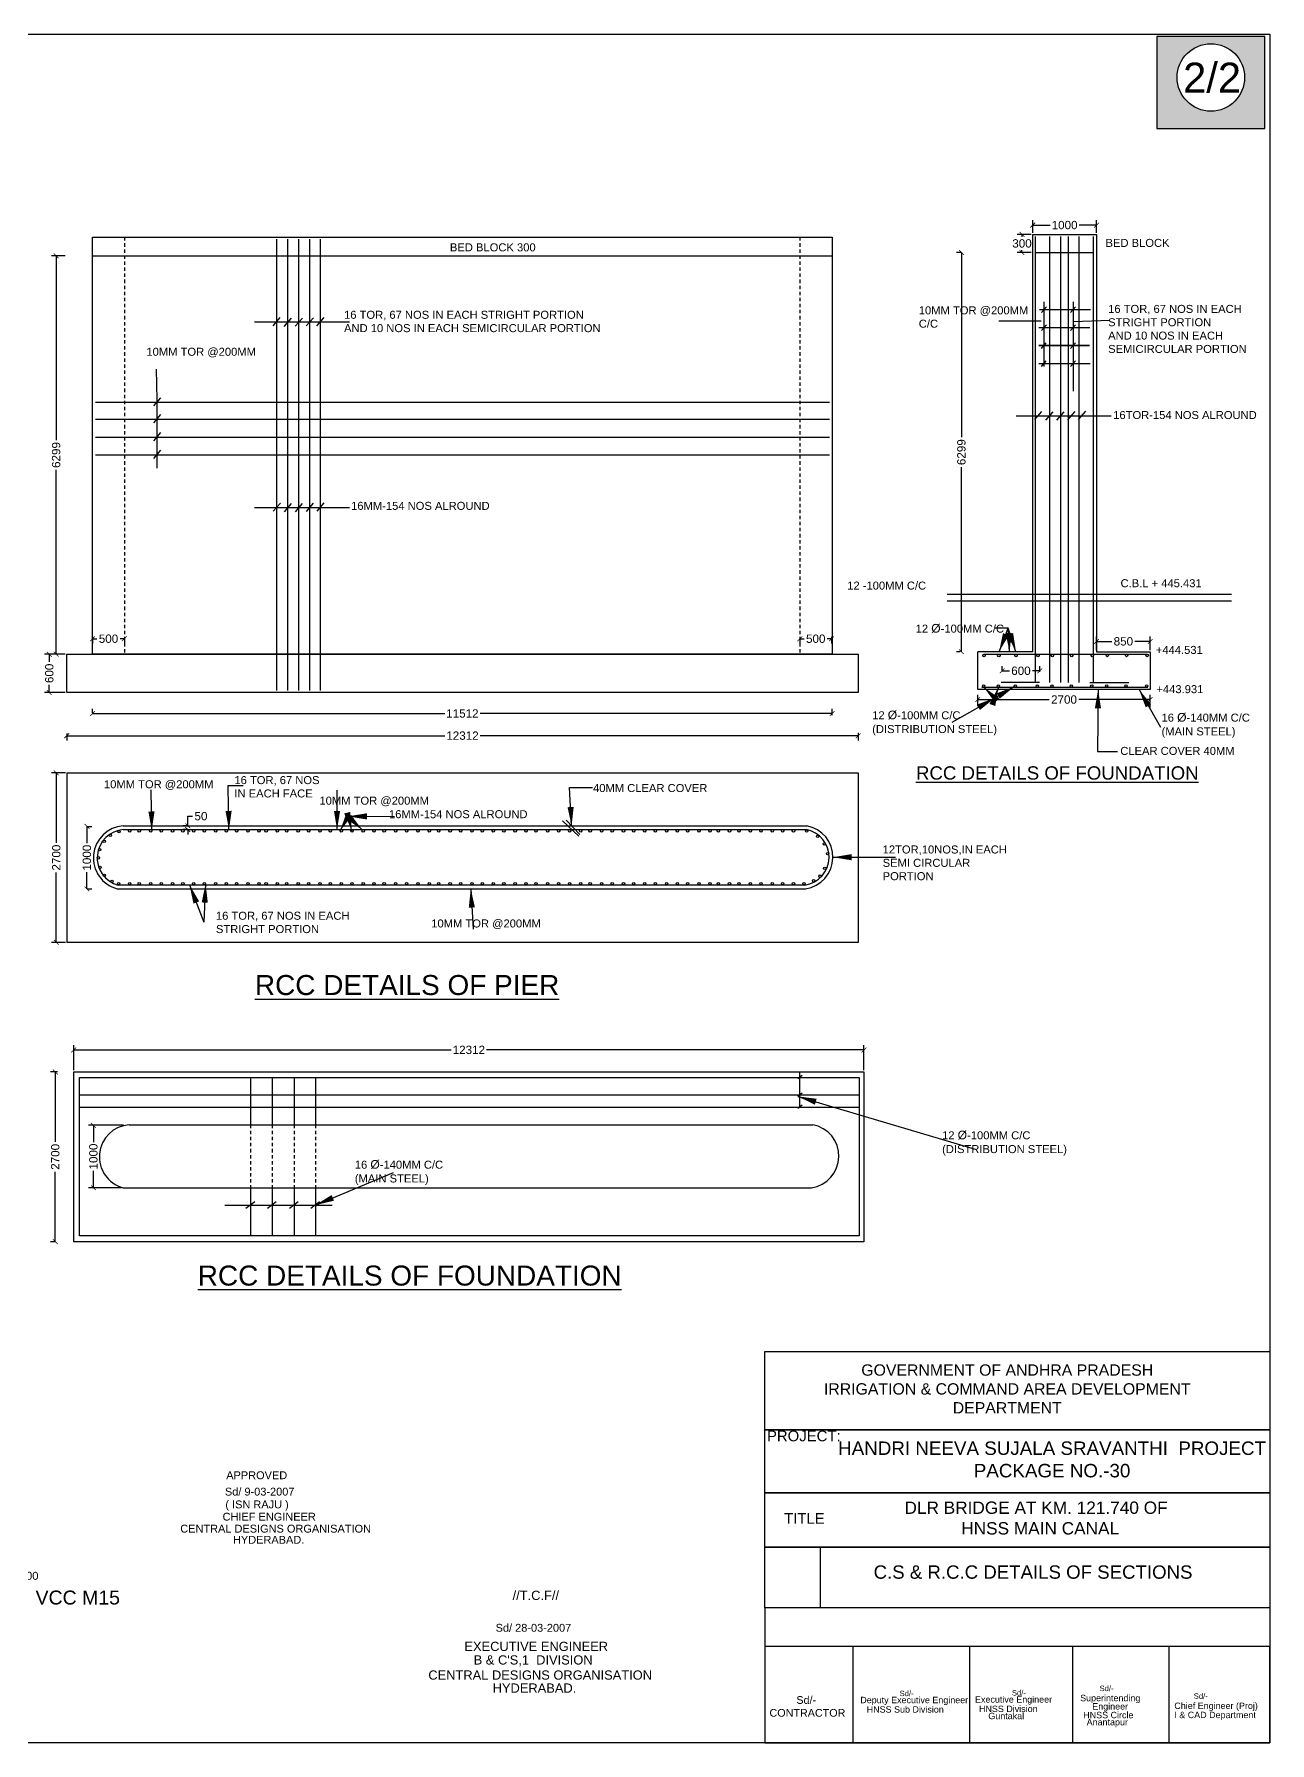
# Model space of a CAD drawing. Header units: inches. Extents: x 0 to 11487, y 0 to 10656.
# Drawn here: x 646 to 692.3, y 393.1 to 457.1 of the extents above; entities that cross this region are included whole.
import ezdxf

# ---------------------------------------------------------------- set-up
doc = ezdxf.new("R2010")
doc.units = ezdxf.units.IN
doc.header["$MEASUREMENT"] = 0
doc.linetypes.add('HIDDEN', pattern=[9.525, 6.35, -3.175])
for name, color, linetype in [('DIMENSION', 255, 'Continuous'), ('DRAWING', 7, 'Continuous'), ('HATCH', 7, 'Continuous'), ('TEXT', 255, 'Continuous')]:
    doc.layers.add(name, color=color, linetype=linetype)
doc.styles.get("Standard").update_dxf_attribs({"font": 'arial.ttf'})
doc.styles.add('TIMES NEW ROMAN', font='times.ttf')
doc.dimstyles.new('dig', dxfattribs={"dimtxt": 0.3125, "dimasz": 0.18, "dimexe": 0.18, "dimexo": 0.0625, "dimgap": 0.09, "dimtad": 0, "dimtih": 1, "dimtoh": 1, "dimdec": 4, "dimzin": 0, "dimdsep": 46, "dimtxsty": 'Standard', "dimblk": 'ARCHTICK', "dimcen": 0.09, "dimadec": 0, "dimazin": 0, "dimtfac": 1, "dimtdec": 4, "dimtofl": 0, "dimtmove": 0, "dimatfit": 3, "dimldrblk": 'ARCHTICK', "dimfxl": 1, "dimtolj": 1, "dimtzin": 0, "dimarcsym": 0})
doc.dimstyles.new('ISO-25', dxfattribs={"dimtxt": 0.636364, "dimasz": 0.703125, "dimexe": 1.25, "dimexo": 0.625, "dimtad": 0, "dimtih": 1, "dimtoh": 1, "dimlfac": 100, "dimtxsty": 'TIMES NEW ROMAN', "dimcen": 2.5, "dimadec": 0, "dimazin": 0, "dimtfac": 1, "dimtmove": 0, "dimatfit": 3, "dimfxl": 1, "dimarcsym": 0})

# ---------------------------------------------------------------- blocks, each defined once
blk = doc.blocks.new('_ArchTick')
at = {"color": 0, "linetype": 'ByBlock', "const_width": 0.15}
blk.add_lwpolyline([(-0.5, -0.5), (0.5, 0.5)], dxfattribs=at)
blk = doc.blocks.new('*D63')
at = {"layer": 'Defpoints', "color": 0, "ltscale": 0.02, "transparency": 16777216}
for p in [(646.537, 433.888), (647.193, 433.888), (647.193, 432.455)]:
    blk.add_point(p, dxfattribs=at)
at = {"layer": 'DIMENSION', "color": 0, "lineweight": -2, "ltscale": 0.02, "transparency": 16777216}
for p, q in [((647.13, 433.888), (646.357, 433.888)), ((646.537, 433.888), (646.537, 433.607)), ((647.13, 432.455), (646.357, 432.455)), ((646.537, 432.455), (646.537, 432.736))]:
    blk.add_line(p, q, dxfattribs=at)
at = {"layer": 'DIMENSION', "color": 0, "lineweight": -2, "ltscale": 0.02, "transparency": 16777216, "xscale": 0.18, "yscale": 0.18, "zscale": 0.18}
for p, rotation in [((646.537, 433.888), 90), ((646.537, 432.455), 270)]:
    blk.add_blockref('_ArchTick', p, dxfattribs=dict(at, rotation=rotation))
at = {"layer": 'DIMENSION', "color": 0, "ltscale": 0.02, "transparency": 16777216, "insert": (646.537, 433.172), "char_height": 0.3125, "attachment_point": 5, "rotation": 90}
blk.add_mtext('\\A1;600', dxfattribs=at)
blk = doc.blocks.new('*D64')
at = {"layer": 'Defpoints', "color": 0, "ltscale": 0.02, "transparency": 16777216}
for p in [(648.159, 434.605), (649.351, 434.605), (649.351, 434.469)]:
    blk.add_point(p, dxfattribs=at)
at = {"layer": 'DIMENSION', "color": 0, "lineweight": -2, "ltscale": 0.02, "transparency": 16777216}
for p, q in [((648.159, 434.542), (648.159, 434.289)), ((648.159, 434.469), (648.32, 434.469)), ((649.351, 434.469), (649.19, 434.469)), ((649.351, 434.542), (649.351, 434.289))]:
    blk.add_line(p, q, dxfattribs=at)
at = {"layer": 'DIMENSION', "color": 0, "lineweight": -2, "ltscale": 0.02, "transparency": 16777216, "xscale": 0.18, "yscale": 0.18, "zscale": 0.18, "rotation": 180}
blk.add_blockref('_ArchTick', (648.159, 434.469), dxfattribs=at)
at = {"layer": 'DIMENSION', "color": 0, "lineweight": -2, "ltscale": 0.02, "transparency": 16777216, "xscale": 0.18, "yscale": 0.18, "zscale": 0.18}
blk.add_blockref('_ArchTick', (649.351, 434.469), dxfattribs=at)
at = {"layer": 'DIMENSION', "color": 0, "ltscale": 0.02, "transparency": 16777216, "insert": (648.755, 434.469), "char_height": 0.3125, "attachment_point": 5}
blk.add_mtext('\\A1;500', dxfattribs=at)
blk = doc.blocks.new('*D65')
at = {"layer": 'Defpoints', "color": 0, "ltscale": 0.02, "transparency": 16777216}
for p in [(646.794, 448.824), (647.193, 448.824), (647.193, 433.888)]:
    blk.add_point(p, dxfattribs=at)
at = {"layer": 'DIMENSION', "color": 0, "lineweight": -2, "ltscale": 0.02, "transparency": 16777216}
for p, q in [((647.13, 448.824), (646.614, 448.824)), ((646.794, 448.824), (646.794, 441.914)), ((646.794, 433.888), (646.794, 440.798)), ((647.13, 433.888), (646.614, 433.888))]:
    blk.add_line(p, q, dxfattribs=at)
at = {"layer": 'DIMENSION', "color": 0, "lineweight": -2, "ltscale": 0.02, "transparency": 16777216, "xscale": 0.18, "yscale": 0.18, "zscale": 0.18}
for p, rotation in [((646.794, 448.824), 90), ((646.794, 433.888), 270)]:
    blk.add_blockref('_ArchTick', p, dxfattribs=dict(at, rotation=rotation))
at = {"layer": 'DIMENSION', "color": 0, "ltscale": 0.02, "transparency": 16777216, "insert": (646.794, 441.356), "char_height": 0.3125, "attachment_point": 5, "rotation": 90}
blk.add_mtext('\\A1;6299', dxfattribs=at)
blk = doc.blocks.new('*D66')
at = {"layer": 'Defpoints', "color": 0, "ltscale": 0.02, "transparency": 16777216}
for p in [(675.881, 431.667), (648.159, 431.635), (675.881, 431.54)]:
    blk.add_point(p, dxfattribs=at)
at = {"layer": 'DIMENSION', "color": 0, "lineweight": -2, "ltscale": 0.02, "transparency": 16777216}
for p, q in [((648.159, 431.698), (648.159, 431.847)), ((648.159, 431.667), (661.359, 431.667)), ((675.881, 431.667), (662.682, 431.667)), ((675.881, 431.603), (675.881, 431.847))]:
    blk.add_line(p, q, dxfattribs=at)
at = {"layer": 'DIMENSION', "color": 0, "lineweight": -2, "ltscale": 0.02, "transparency": 16777216, "xscale": 0.18, "yscale": 0.18, "zscale": 0.18, "rotation": 180}
blk.add_blockref('_ArchTick', (648.159, 431.667), dxfattribs=at)
at = {"layer": 'DIMENSION', "color": 0, "lineweight": -2, "ltscale": 0.02, "transparency": 16777216, "xscale": 0.18, "yscale": 0.18, "zscale": 0.18}
blk.add_blockref('_ArchTick', (675.881, 431.667), dxfattribs=at)
at = {"layer": 'DIMENSION', "color": 0, "ltscale": 0.02, "transparency": 16777216, "insert": (662.02, 431.667), "char_height": 0.3125, "attachment_point": 5}
blk.add_mtext('\\A1;11512', dxfattribs=at)
blk = doc.blocks.new('*D67')
at = {"layer": 'Defpoints', "color": 0, "ltscale": 0.02, "transparency": 16777216}
for p in [(674.669, 434.605), (675.86, 434.605), (675.86, 434.469)]:
    blk.add_point(p, dxfattribs=at)
at = {"layer": 'DIMENSION', "color": 0, "lineweight": -2, "ltscale": 0.02, "transparency": 16777216}
for p, q in [((674.669, 434.542), (674.669, 434.289)), ((674.669, 434.469), (674.83, 434.469)), ((675.86, 434.469), (675.699, 434.469)), ((675.86, 434.542), (675.86, 434.289))]:
    blk.add_line(p, q, dxfattribs=at)
at = {"layer": 'DIMENSION', "color": 0, "lineweight": -2, "ltscale": 0.02, "transparency": 16777216, "xscale": 0.18, "yscale": 0.18, "zscale": 0.18, "rotation": 180}
blk.add_blockref('_ArchTick', (674.669, 434.469), dxfattribs=at)
at = {"layer": 'DIMENSION', "color": 0, "lineweight": -2, "ltscale": 0.02, "transparency": 16777216, "xscale": 0.18, "yscale": 0.18, "zscale": 0.18}
blk.add_blockref('_ArchTick', (675.86, 434.469), dxfattribs=at)
at = {"layer": 'DIMENSION', "color": 0, "ltscale": 0.02, "transparency": 16777216, "insert": (675.265, 434.469), "char_height": 0.3125, "attachment_point": 5}
blk.add_mtext('\\A1;500', dxfattribs=at)
blk = doc.blocks.new('*D68')
at = {"layer": 'Defpoints', "color": 0, "ltscale": 0.02, "transparency": 16777216}
for p in [(676.855, 431.011), (647.193, 430.979), (676.855, 430.836)]:
    blk.add_point(p, dxfattribs=at)
at = {"layer": 'DIMENSION', "color": 0, "lineweight": -2, "ltscale": 0.02, "transparency": 16777216}
for p, q in [((647.193, 430.916), (647.193, 430.656)), ((647.193, 430.836), (661.362, 430.836)), ((676.855, 430.836), (662.686, 430.836)), ((676.855, 430.948), (676.855, 430.656))]:
    blk.add_line(p, q, dxfattribs=at)
at = {"layer": 'DIMENSION', "color": 0, "lineweight": -2, "ltscale": 0.02, "transparency": 16777216, "xscale": 0.18, "yscale": 0.18, "zscale": 0.18, "rotation": 180}
blk.add_blockref('_ArchTick', (647.193, 430.836), dxfattribs=at)
at = {"layer": 'DIMENSION', "color": 0, "lineweight": -2, "ltscale": 0.02, "transparency": 16777216, "xscale": 0.18, "yscale": 0.18, "zscale": 0.18}
blk.add_blockref('_ArchTick', (676.855, 430.836), dxfattribs=at)
at = {"layer": 'DIMENSION', "color": 0, "ltscale": 0.02, "transparency": 16777216, "insert": (662.024, 430.836), "char_height": 0.3125, "attachment_point": 5}
blk.add_mtext('\\A1;12312', dxfattribs=at)
blk = doc.blocks.new('*D69')
at = {"layer": 'Defpoints', "color": 0, "ltscale": 0.02, "transparency": 16777216}
for p in [(647.87, 427.437), (647.895, 425.092), (647.946, 425.092)]:
    blk.add_point(p, dxfattribs=at)
at = {"layer": 'DIMENSION', "color": 0, "lineweight": -2, "ltscale": 0.02, "transparency": 16777216}
for p, q in [((647.932, 427.437), (648.126, 427.437)), ((647.946, 427.437), (647.946, 426.806)), ((647.946, 425.092), (647.946, 425.723)), ((647.958, 425.092), (648.126, 425.092))]:
    blk.add_line(p, q, dxfattribs=at)
at = {"layer": 'DIMENSION', "color": 0, "lineweight": -2, "ltscale": 0.02, "transparency": 16777216, "xscale": 0.18, "yscale": 0.18, "zscale": 0.18}
for p, rotation in [((647.946, 427.437), 90), ((647.946, 425.092), 270)]:
    blk.add_blockref('_ArchTick', p, dxfattribs=dict(at, rotation=rotation))
at = {"layer": 'DIMENSION', "color": 0, "ltscale": 0.02, "transparency": 16777216, "insert": (647.946, 426.264), "char_height": 0.3125, "attachment_point": 5, "rotation": 90}
blk.add_mtext('\\A1;1000', dxfattribs=at)
blk = doc.blocks.new('*D70')
at = {"layer": 'Defpoints', "color": 0, "ltscale": 0.02, "transparency": 16777216}
for p in [(647.207, 429.444), (646.799, 423.089), (647.207, 423.089)]:
    blk.add_point(p, dxfattribs=at)
at = {"layer": 'DIMENSION', "color": 0, "lineweight": -2, "ltscale": 0.02, "transparency": 16777216}
for p, q in [((647.144, 429.444), (646.619, 429.444)), ((646.799, 429.444), (646.799, 426.826)), ((646.799, 423.089), (646.799, 425.708)), ((647.144, 423.089), (646.619, 423.089))]:
    blk.add_line(p, q, dxfattribs=at)
at = {"layer": 'DIMENSION', "color": 0, "lineweight": -2, "ltscale": 0.02, "transparency": 16777216, "xscale": 0.18, "yscale": 0.18, "zscale": 0.18}
for p, rotation in [((646.799, 429.444), 90), ((646.799, 423.089), 270)]:
    blk.add_blockref('_ArchTick', p, dxfattribs=dict(at, rotation=rotation))
at = {"layer": 'DIMENSION', "color": 0, "ltscale": 0.02, "transparency": 16777216, "insert": (646.799, 426.267), "char_height": 0.3125, "attachment_point": 5, "rotation": 90}
blk.add_mtext('\\A1;2700', dxfattribs=at)
blk = doc.blocks.new('*D71')
at = {"layer": 'Defpoints', "color": 0, "ltscale": 0.02, "transparency": 16777216}
for p in [(682.248, 433.211), (683.666, 433.267), (683.666, 433.171)]:
    blk.add_point(p, dxfattribs=at)
at = {"layer": 'DIMENSION', "color": 0, "lineweight": -2, "ltscale": 0.02, "transparency": 16777216}
for p, q in [((682.248, 433.274), (682.248, 433.447)), ((682.248, 433.267), (682.522, 433.267)), ((683.666, 433.267), (683.393, 433.267)), ((683.666, 433.233), (683.666, 433.447))]:
    blk.add_line(p, q, dxfattribs=at)
at = {"layer": 'DIMENSION', "color": 0, "lineweight": -2, "ltscale": 0.02, "transparency": 16777216, "xscale": 0.18, "yscale": 0.18, "zscale": 0.18, "rotation": 180}
blk.add_blockref('_ArchTick', (682.248, 433.267), dxfattribs=at)
at = {"layer": 'DIMENSION', "color": 0, "lineweight": -2, "ltscale": 0.02, "transparency": 16777216, "xscale": 0.18, "yscale": 0.18, "zscale": 0.18}
blk.add_blockref('_ArchTick', (683.666, 433.267), dxfattribs=at)
at = {"layer": 'DIMENSION', "color": 0, "ltscale": 0.02, "transparency": 16777216, "insert": (682.957, 433.267), "char_height": 0.3125, "attachment_point": 5}
blk.add_mtext('\\A1;600', dxfattribs=at)
blk = doc.blocks.new('*D72')
at = {"layer": 'Defpoints', "color": 0, "ltscale": 0.02, "transparency": 16777216}
for p in [(681.339, 431.886), (687.803, 432.189), (687.803, 431.836)]:
    blk.add_point(p, dxfattribs=at)
at = {"layer": 'DIMENSION', "color": 0, "lineweight": -2, "ltscale": 0.02, "transparency": 16777216}
for p, q in [((681.339, 431.948), (681.339, 432.369)), ((687.803, 431.898), (687.803, 432.369)), ((681.339, 432.189), (684.012, 432.189)), ((687.803, 432.189), (685.13, 432.189))]:
    blk.add_line(p, q, dxfattribs=at)
at = {"layer": 'DIMENSION', "color": 0, "lineweight": -2, "ltscale": 0.02, "transparency": 16777216, "xscale": 0.18, "yscale": 0.18, "zscale": 0.18, "rotation": 180}
blk.add_blockref('_ArchTick', (681.339, 432.189), dxfattribs=at)
at = {"layer": 'DIMENSION', "color": 0, "lineweight": -2, "ltscale": 0.02, "transparency": 16777216, "xscale": 0.18, "yscale": 0.18, "zscale": 0.18}
blk.add_blockref('_ArchTick', (687.803, 432.189), dxfattribs=at)
at = {"layer": 'DIMENSION', "color": 0, "ltscale": 0.02, "transparency": 16777216, "insert": (684.571, 432.189), "char_height": 0.3125, "attachment_point": 5}
blk.add_mtext('\\A1;2700', dxfattribs=at)
blk = doc.blocks.new('*D73')
at = {"layer": 'Defpoints', "color": 0, "ltscale": 0.02, "transparency": 16777216}
for p in [(687.803, 434.37), (685.789, 433.982), (687.803, 433.982)]:
    blk.add_point(p, dxfattribs=at)
at = {"layer": 'DIMENSION', "color": 0, "lineweight": -2, "ltscale": 0.02, "transparency": 16777216}
for p, q in [((685.789, 434.044), (685.789, 434.55)), ((685.789, 434.37), (686.361, 434.37)), ((687.803, 434.37), (687.231, 434.37)), ((687.803, 434.044), (687.803, 434.55))]:
    blk.add_line(p, q, dxfattribs=at)
at = {"layer": 'DIMENSION', "color": 0, "lineweight": -2, "ltscale": 0.02, "transparency": 16777216, "xscale": 0.18, "yscale": 0.18, "zscale": 0.18, "rotation": 180}
blk.add_blockref('_ArchTick', (685.789, 434.37), dxfattribs=at)
at = {"layer": 'DIMENSION', "color": 0, "lineweight": -2, "ltscale": 0.02, "transparency": 16777216, "xscale": 0.18, "yscale": 0.18, "zscale": 0.18}
blk.add_blockref('_ArchTick', (687.803, 434.37), dxfattribs=at)
at = {"layer": 'DIMENSION', "color": 0, "ltscale": 0.02, "transparency": 16777216, "insert": (686.796, 434.37), "char_height": 0.3125, "attachment_point": 5}
blk.add_mtext('\\A1;850', dxfattribs=at)
blk = doc.blocks.new('*D74')
at = {"layer": 'Defpoints', "color": 0, "ltscale": 0.02, "transparency": 16777216}
for p in [(680.726, 448.945), (680.79, 448.945), (680.74, 433.982)]:
    blk.add_point(p, dxfattribs=at)
at = {"layer": 'DIMENSION', "color": 0, "lineweight": -2, "ltscale": 0.02, "transparency": 16777216}
for p, q in [((680.728, 448.945), (680.546, 448.945)), ((680.726, 448.945), (680.726, 442.021)), ((680.726, 433.982), (680.726, 440.905)), ((680.678, 433.982), (680.546, 433.982))]:
    blk.add_line(p, q, dxfattribs=at)
at = {"layer": 'DIMENSION', "color": 0, "lineweight": -2, "ltscale": 0.02, "transparency": 16777216, "xscale": 0.18, "yscale": 0.18, "zscale": 0.18}
for p, rotation in [((680.726, 448.945), 90), ((680.726, 433.982), 270)]:
    blk.add_blockref('_ArchTick', p, dxfattribs=dict(at, rotation=rotation))
at = {"layer": 'DIMENSION', "color": 0, "ltscale": 0.02, "transparency": 16777216, "insert": (680.726, 441.463), "char_height": 0.3125, "attachment_point": 5, "rotation": 90}
blk.add_mtext('\\A1;6299', dxfattribs=at)
blk = doc.blocks.new('*D75')
at = {"layer": 'Defpoints', "color": 0, "ltscale": 0.02, "transparency": 16777216}
for p in [(682.996, 449.625), (683.398, 449.625), (683.398, 448.945)]:
    blk.add_point(p, dxfattribs=at)
at = {"layer": 'DIMENSION', "color": 0, "lineweight": -2, "ltscale": 0.02, "transparency": 16777216}
for p, q in [((683.335, 449.625), (682.816, 449.625)), ((682.996, 449.625), (682.996, 449.534)), ((683.335, 448.945), (682.816, 448.945)), ((682.996, 448.945), (682.996, 449.035))]:
    blk.add_line(p, q, dxfattribs=at)
at = {"layer": 'DIMENSION', "color": 0, "lineweight": -2, "ltscale": 0.02, "transparency": 16777216, "xscale": 0.18, "yscale": 0.18, "zscale": 0.18}
for p, rotation in [((682.996, 449.625), 90), ((682.996, 448.945), 270)]:
    blk.add_blockref('_ArchTick', p, dxfattribs=dict(at, rotation=rotation))
at = {"layer": 'DIMENSION', "color": 0, "ltscale": 0.02, "transparency": 16777216, "insert": (682.996, 449.285), "char_height": 0.3125, "attachment_point": 5}
blk.add_mtext('\\A1;300', dxfattribs=at)
blk = doc.blocks.new('*D76')
at = {"layer": 'Defpoints', "color": 0, "ltscale": 0.02, "transparency": 16777216}
for p in [(683.398, 449.625), (685.789, 449.973), (685.789, 449.625)]:
    blk.add_point(p, dxfattribs=at)
at = {"layer": 'DIMENSION', "color": 0, "lineweight": -2, "ltscale": 0.02, "transparency": 16777216}
for p, q in [((683.398, 449.687), (683.398, 450.153)), ((683.398, 449.973), (684.052, 449.973)), ((685.789, 449.973), (685.135, 449.973)), ((685.789, 449.687), (685.789, 450.153))]:
    blk.add_line(p, q, dxfattribs=at)
at = {"layer": 'DIMENSION', "color": 0, "lineweight": -2, "ltscale": 0.02, "transparency": 16777216, "xscale": 0.18, "yscale": 0.18, "zscale": 0.18, "rotation": 180}
blk.add_blockref('_ArchTick', (683.398, 449.973), dxfattribs=at)
at = {"layer": 'DIMENSION', "color": 0, "lineweight": -2, "ltscale": 0.02, "transparency": 16777216, "xscale": 0.18, "yscale": 0.18, "zscale": 0.18}
blk.add_blockref('_ArchTick', (685.789, 449.973), dxfattribs=at)
at = {"layer": 'DIMENSION', "color": 0, "ltscale": 0.02, "transparency": 16777216, "insert": (684.593, 449.973), "char_height": 0.3125, "attachment_point": 5}
blk.add_mtext('\\A1;1000', dxfattribs=at)
blk = doc.blocks.new('*D77')
at = {"layer": 'Defpoints', "color": 0, "ltscale": 0.02, "transparency": 16777216}
for p in [(677.073, 419.058), (647.452, 418.232), (677.073, 418.232)]:
    blk.add_point(p, dxfattribs=at)
at = {"layer": 'DIMENSION', "color": 0, "lineweight": -2, "ltscale": 0.02, "transparency": 16777216}
for p, q in [((647.452, 418.294), (647.452, 419.238)), ((647.452, 419.058), (661.601, 419.058)), ((677.073, 419.058), (662.925, 419.058)), ((677.073, 418.294), (677.073, 419.238))]:
    blk.add_line(p, q, dxfattribs=at)
at = {"layer": 'DIMENSION', "color": 0, "lineweight": -2, "ltscale": 0.02, "transparency": 16777216, "xscale": 0.18, "yscale": 0.18, "zscale": 0.18, "rotation": 180}
blk.add_blockref('_ArchTick', (647.452, 419.058), dxfattribs=at)
at = {"layer": 'DIMENSION', "color": 0, "lineweight": -2, "ltscale": 0.02, "transparency": 16777216, "xscale": 0.18, "yscale": 0.18, "zscale": 0.18}
blk.add_blockref('_ArchTick', (677.073, 419.058), dxfattribs=at)
at = {"layer": 'DIMENSION', "color": 0, "ltscale": 0.02, "transparency": 16777216, "insert": (662.263, 419.058), "char_height": 0.3125, "attachment_point": 5}
blk.add_mtext('\\A1;12312', dxfattribs=at)
blk = doc.blocks.new('*D78')
at = {"layer": 'Defpoints', "color": 0, "ltscale": 0.02, "transparency": 16777216}
for p in [(648.19, 416.234), (649.381, 416.234), (649.303, 413.892)]:
    blk.add_point(p, dxfattribs=at)
at = {"layer": 'DIMENSION', "color": 0, "lineweight": -2, "ltscale": 0.02, "transparency": 16777216}
for p, q in [((649.319, 416.234), (648.01, 416.234)), ((648.19, 416.234), (648.19, 415.604)), ((648.19, 413.892), (648.19, 414.522)), ((649.24, 413.892), (648.01, 413.892))]:
    blk.add_line(p, q, dxfattribs=at)
at = {"layer": 'DIMENSION', "color": 0, "lineweight": -2, "ltscale": 0.02, "transparency": 16777216, "xscale": 0.18, "yscale": 0.18, "zscale": 0.18}
for p, rotation in [((648.19, 416.234), 90), ((648.19, 413.892), 270)]:
    blk.add_blockref('_ArchTick', p, dxfattribs=dict(at, rotation=rotation))
at = {"layer": 'DIMENSION', "color": 0, "ltscale": 0.02, "transparency": 16777216, "insert": (648.19, 415.063), "char_height": 0.3125, "attachment_point": 5, "rotation": 90}
blk.add_mtext('\\A1;1000', dxfattribs=at)
blk = doc.blocks.new('*D79')
at = {"layer": 'Defpoints', "color": 0, "ltscale": 0.02, "transparency": 16777216}
for p in [(646.907, 418.232), (646.761, 411.87), (646.814, 411.87)]:
    blk.add_point(p, dxfattribs=at)
at = {"layer": 'DIMENSION', "color": 0, "lineweight": -2, "ltscale": 0.02, "transparency": 16777216}
for p, q in [((646.844, 418.232), (646.581, 418.232)), ((646.761, 418.232), (646.761, 415.61)), ((646.761, 411.87), (646.761, 414.492)), ((646.751, 411.87), (646.581, 411.87))]:
    blk.add_line(p, q, dxfattribs=at)
at = {"layer": 'DIMENSION', "color": 0, "lineweight": -2, "ltscale": 0.02, "transparency": 16777216, "xscale": 0.18, "yscale": 0.18, "zscale": 0.18}
for p, rotation in [((646.761, 418.232), 90), ((646.761, 411.87), 270)]:
    blk.add_blockref('_ArchTick', p, dxfattribs=dict(at, rotation=rotation))
at = {"layer": 'DIMENSION', "color": 0, "ltscale": 0.02, "transparency": 16777216, "insert": (646.761, 415.051), "char_height": 0.3125, "attachment_point": 5, "rotation": 90}
blk.add_mtext('\\A1;2700', dxfattribs=at)
blk = doc.blocks.new('*D97')
at = {"color": 0, "lineweight": -2, "ltscale": 0.02, "transparency": 16777216}
for p, q in [((651.728, 427.458), (651.728, 427.818)), ((651.728, 427.818), (651.908, 427.818)), ((651.727, 427.458), (651.548, 427.458)), ((651.727, 427.315), (651.548, 427.315)), ((651.728, 427.315), (651.728, 427.135))]:
    blk.add_line(p, q, dxfattribs=at)
at = {"layer": 'Defpoints', "color": 0, "ltscale": 0.02, "transparency": 16777216}
for p in [(651.728, 427.458), (651.789, 427.458), (651.789, 427.315)]:
    blk.add_point(p, dxfattribs=at)
at = {"color": 0, "lineweight": -2, "ltscale": 0.02, "transparency": 16777216, "xscale": 0.18, "yscale": 0.18, "zscale": 0.18}
for p, rotation in [((651.728, 427.458), 270), ((651.728, 427.315), 90)]:
    blk.add_blockref('_ArchTick', p, dxfattribs=dict(at, rotation=rotation))
at = {"color": 0, "ltscale": 0.02, "transparency": 16777216, "insert": (652.221, 427.818), "char_height": 0.3125, "attachment_point": 5}
blk.add_mtext('\\A1;50', dxfattribs=at)

msp = doc.modelspace()

# ---------------------------------------------------------------- hatches: boundary and pattern name
at = {"layer": 'TEXT', "ltscale": 0.02}
h = msp.add_hatch(color=256, dxfattribs=at)
h.paths.add_polyline_path([(692.09869, 457.0395), (688.04669, 457.0395), (688.04669, 453.58807), (692.09869, 453.58807)])
h.paths.add_polyline_path([(691.34158, 455.50747, -1), (688.81065, 455.50747, -1)], flags=16)
h.paths.add_polyline_path([(688.74501, 454.63442), (691.49812, 454.63442), (691.49812, 456.37105), (688.74501, 456.37105)], flags=24)

# ---------------------------------------------------------------- linework, layer by layer
at = {"layer": 'DIMENSION', "ltscale": 0.02}
for points in [[(683.71902, 446.37007), (682.12354, 446.37611)], [(684.92253, 446.36427), (686.28836, 446.40654)], [(650.54487, 444.5779), (650.56357, 443.41941)]]:
    msp.add_lwpolyline(points, dxfattribs=at)
at = {"layer": 'DRAWING', "ltscale": 0.02}
for p, q in [((683.39767, 449.62499), (685.78877, 449.62499)), ((683.39767, 433.98156), (683.39767, 449.62499)), ((685.78877, 449.62499), (685.78877, 433.98156)), ((681.33936, 432.5658), (681.33936, 433.98156)), ((687.80271, 433.98156), (687.80271, 432.5658)), ((687.80271, 432.5658), (681.33936, 432.5658))]:
    msp.add_line(p, q, dxfattribs=at)
for points in [[(596.21051, 457.12957), (692.2858, 457.12957), (692.2858, 393.08731), (596.21051, 393.08731)], [(648.15917, 449.51902), (675.88148, 449.51902), (675.88148, 433.88833), (648.15917, 433.88833)], [(647.19297, 433.88833), (676.85485, 433.88833), (676.85485, 432.45529), (647.19297, 432.45529)], [(647.20651, 429.4444), (676.85929, 429.4444), (676.85929, 423.08913), (647.20651, 423.08913)], [(647.45248, 418.23152), (677.07318, 418.23152), (677.07318, 411.87048), (647.45248, 411.87048)], [(647.66441, 418.02977), (676.89766, 418.02977), (676.89766, 412.09134), (647.66441, 412.09134)]]:
    msp.add_lwpolyline(points, close=True, dxfattribs=at)
at = {"layer": 'DRAWING', "linetype": 'HIDDEN', "ltscale": 0.02}
for points in [[(649.35084, 449.51902), (649.35084, 433.88833)], [(674.66876, 449.51902), (674.66876, 433.88833)], [(654.07455, 416.25405), (654.07455, 413.86706)], [(654.88979, 416.25405), (654.88979, 413.89214)], [(655.71224, 416.25405), (655.71224, 413.86706)], [(656.51305, 416.25405), (656.51305, 413.79181)]]:
    msp.add_lwpolyline(points, dxfattribs=at)
at = {"layer": 'DRAWING', "ltscale": 0.02}
for points in [[(655.04927, 449.45154), (655.04927, 432.53084)], [(655.46646, 449.45154), (655.46646, 432.53084)], [(655.8789, 449.45154), (655.8789, 432.53084)], [(656.29015, 449.45154), (656.29015, 432.53084)], [(656.68994, 449.45154), (656.68994, 432.53084)], [(683.49352, 449.55164), (683.49352, 432.83515)], [(683.49352, 448.94451), (685.66583, 448.94451)], [(684.03116, 449.55164), (684.03116, 432.83515)], [(684.44183, 449.55164), (684.44183, 432.83515)], [(684.7245, 449.55164), (684.7245, 432.83515)], [(685.12716, 449.55164), (685.12716, 432.83515)], [(685.66583, 449.55164), (685.66583, 432.83515)], [(648.15917, 448.82413), (675.88148, 448.82413)], [(683.81729, 447.09637), (683.81729, 444.67585)], [(684.90915, 447.09637), (684.90915, 443.7544)], [(654.9267, 446.1985), (655.19492, 446.50665)], [(655.34389, 446.17724), (655.61211, 446.4854)], [(655.75633, 446.18256), (656.02454, 446.49071)], [(656.16759, 446.19318), (656.4358, 446.50134)], [(656.56738, 446.20381), (656.83559, 446.51197)], [(683.65582, 446.80795), (685.56661, 446.80795)], [(683.72879, 446.70042), (683.91117, 446.91153)], [(684.81625, 446.70042), (684.99863, 446.91153)], [(654.22491, 446.34518), (657.78746, 446.34518)], [(683.62535, 446.13429), (685.53553, 446.13429)], [(683.72879, 446.02676), (683.91117, 446.23787)], [(684.81625, 446.02676), (684.99863, 446.23787)], [(683.62178, 445.45766), (685.53019, 445.45766)], [(685.53019, 445.45766), (683.62771, 445.45766)], [(683.72439, 445.35013), (683.90677, 445.56124)], [(684.81625, 445.35013), (684.99863, 445.56124)], [(683.63129, 444.78149), (685.54945, 444.78149)], [(683.72439, 444.67396), (683.90677, 444.88508)], [(684.81625, 444.67396), (684.99863, 444.88508)], [(648.2662, 443.33377), (675.78318, 443.33377)], [(650.4493, 443.19437), (650.71752, 443.50252)], [(650.56773, 443.46443), (650.56773, 440.86612)], [(648.2662, 442.69841), (675.78318, 442.69841)], [(650.4493, 442.56235), (650.71752, 442.87051)], [(682.77579, 442.82972), (686.33834, 442.82972)], [(683.47758, 442.68304), (683.74579, 442.99119)], [(683.89477, 442.66178), (684.16298, 442.96994)], [(684.30721, 442.6671), (684.57542, 442.97525)], [(684.71846, 442.67772), (684.98667, 442.98588)], [(685.11825, 442.68835), (685.38646, 442.9965)], [(648.2662, 442.02893), (675.78318, 442.02893)], [(650.4493, 441.89287), (650.71752, 442.20102)], [(648.2662, 441.36685), (675.78318, 441.36685)], [(650.4493, 441.23079), (650.71752, 441.53894)], [(654.22905, 439.39294), (657.79161, 439.39294)], [(654.93085, 439.24625), (655.19906, 439.5544)], [(655.34804, 439.22499), (655.61625, 439.53315)], [(655.76047, 439.23031), (656.02869, 439.53847)], [(656.17173, 439.24094), (656.43994, 439.54909)], [(656.57152, 439.25156), (656.83973, 439.55972)], [(680.18892, 436.13939), (690.85534, 436.13939)], [(680.18892, 435.89023), (690.85534, 435.89023)], [(683.39767, 433.98156), (681.33936, 433.98156)], [(681.57381, 433.88604), (687.70029, 433.88604)], [(685.78877, 433.98156), (687.80271, 433.98156)], [(681.49497, 432.65417), (687.70689, 432.65417)], [(683.651, 432.8344), (682.21196, 432.8344)], [(685.53605, 432.83319), (686.99616, 432.83319)], [(649.30483, 427.45834), (674.92588, 427.45834)], [(649.30483, 427.3149), (674.92588, 427.3149)], [(665.77486, 427.64717), (666.37987, 427.07372)], [(665.90831, 427.6694), (666.4288, 427.13595)], [(649.07841, 425.23987), (674.8793, 425.23987)], [(649.07841, 425.09643), (674.8793, 425.09643)], [(674.6598, 418.23152), (674.6598, 416.9141)], [(654.07455, 418.02977), (654.07455, 416.25405)], [(654.88979, 418.02977), (654.88979, 416.25405)], [(655.71224, 418.02977), (655.71224, 416.25405)], [(656.51305, 418.02977), (656.51305, 416.25405)], [(674.75612, 418.10389), (674.59314, 417.97696)], [(647.66441, 417.36897), (676.89766, 417.36897)], [(674.75496, 417.44309), (674.59199, 417.31616)], [(674.75496, 416.98822), (674.59199, 416.86128)], [(647.66441, 416.9141), (676.89766, 416.9141)], [(649.52918, 416.25405), (675.15022, 416.25405)], [(649.30275, 413.89214), (675.10365, 413.89214)], [(654.07455, 413.86706), (654.07455, 412.09134)], [(654.88979, 413.86706), (654.88979, 412.09134)], [(655.71224, 413.86706), (655.71224, 412.09134)], [(656.51305, 413.86706), (656.51305, 412.09134)], [(653.11936, 413.24324), (657.1352, 413.24324)], [(654.23487, 413.36219), (653.90268, 413.10856)], [(655.04559, 413.36219), (654.7134, 413.10856)], [(655.86804, 413.36219), (655.53585, 413.10856)], [(656.66885, 413.36219), (656.33666, 413.10856)]]:
    msp.add_lwpolyline(points, dxfattribs=at)
for centre in [(681.57414, 433.84077), (682.12887, 433.84095), (682.76845, 433.84077), (683.59322, 433.84077), (684.1368, 433.84137), (684.86093, 433.84137), (685.63145, 433.84137), (686.19307, 433.84255), (686.9172, 433.84255), (687.68772, 433.84255), (681.55517, 432.69767), (682.1099, 432.69785), (682.74948, 432.69767), (683.57424, 432.69767), (684.11783, 432.69828), (684.84195, 432.69828), (685.61247, 432.69828), (686.1741, 432.69945), (686.89822, 432.69945), (687.66874, 432.69945), (649.15244, 427.24271), (649.5533, 427.26962), (649.90624, 427.26962), (650.3366, 427.26962), (650.73256, 427.26962), (651.15572, 427.26962), (651.54154, 427.26962), (651.95123, 427.26962), (652.35002, 427.26962), (652.77324, 427.26962), (653.17479, 427.26962), (653.55831, 427.26962), (653.98781, 427.26962), (654.40012, 427.26962), (654.66534, 427.26962), (655.08291, 427.26962), (655.43586, 427.26962), (655.86622, 427.26962), (656.26218, 427.26962), (656.68534, 427.26962), (657.07116, 427.26962), (657.48085, 427.26962), (657.87964, 427.26962), (658.30286, 427.26962), (658.70441, 427.26962), (659.08793, 427.26962), (659.51743, 427.26962), (659.92974, 427.26962), (660.36111, 427.26962), (660.77868, 427.26962), (661.13163, 427.26962), (661.56199, 427.26962), (661.95795, 427.26962), (662.38111, 427.26962), (662.76693, 427.26962), (663.17662, 427.26962), (663.57541, 427.26962), (663.99863, 427.26962), (664.40018, 427.26962), (664.7837, 427.26962), (665.2132, 427.26962), (665.62551, 427.26962), (666.03915, 427.26962), (666.45673, 427.26962), (666.80967, 427.26962), (667.24003, 427.26962), (667.63599, 427.26962), (668.05915, 427.26962), (668.44497, 427.26962), (668.85467, 427.26962), (669.25346, 427.26962), (669.67667, 427.26962), (670.07822, 427.26962), (670.46175, 427.26962), (670.89124, 427.26962), (671.30355, 427.26962), (671.61536, 427.26962), (672.03294, 427.26962), (672.38588, 427.26962), (672.81625, 427.26962), (673.2122, 427.26962), (673.63536, 427.26962), (674.02119, 427.26962), (674.43088, 427.26962), (674.92329, 427.26333), (648.42425, 426.5674), (648.59277, 426.88017), (648.82779, 427.09906), (675.34018, 427.06683), (675.58735, 426.7767), (648.37812, 426.25809), (648.43857, 425.90526), (675.60623, 425.86249), (675.71163, 426.4167), (648.60392, 425.60409), (648.88996, 425.37978), (649.13572, 425.28514), (649.5533, 425.28514), (649.90624, 425.28514), (650.3366, 425.28514), (650.73256, 425.28514), (651.15572, 425.28514), (651.54154, 425.28514), (651.95123, 425.28514), (652.35002, 425.28514), (652.77324, 425.28514), (653.17479, 425.28514), (653.55831, 425.28514), (653.98781, 425.28514), (654.40012, 425.28514), (654.66534, 425.28515), (655.08291, 425.28515), (655.43586, 425.28515), (655.86622, 425.28515), (656.26218, 425.28515), (656.68534, 425.28515), (657.07116, 425.28515), (657.48085, 425.28515), (657.87964, 425.28515), (658.30286, 425.28515), (658.70441, 425.28515), (659.08793, 425.28515), (659.51743, 425.28515), (659.92974, 425.28515), (660.36111, 425.28515), (660.77868, 425.28515), (661.13163, 425.28515), (661.56199, 425.28515), (661.95795, 425.28515), (662.38111, 425.28515), (662.76693, 425.28515), (663.17662, 425.28515), (663.57541, 425.28515), (663.99863, 425.28515), (664.40018, 425.28515), (664.7837, 425.28515), (665.2132, 425.28515), (665.62551, 425.28515), (666.03915, 425.28515), (666.45673, 425.28515), (666.80967, 425.28515), (667.24003, 425.28515), (667.63599, 425.28515), (668.05915, 425.28515), (668.44497, 425.28515), (668.85467, 425.28515), (669.25346, 425.28515), (669.67667, 425.28515), (670.07822, 425.28515), (670.46175, 425.28515), (670.89124, 425.28515), (671.30355, 425.28515), (671.61536, 425.28515), (672.03294, 425.28515), (672.38588, 425.28515), (672.81625, 425.28515), (673.2122, 425.28515), (673.63536, 425.28515), (674.02119, 425.28515), (674.43088, 425.28515), (674.82967, 425.28515), (675.18618, 425.39559), (675.42688, 425.57009)]:
    msp.add_circle(centre, 0.04528, dxfattribs=at)
for centre, radius, start, end in [((649.39288, 426.25809), 1.20348, 94.195477, 254.8525168), ((649.39288, 426.25809), 1.06003, 94.195477, 254.8525168), ((674.71252, 426.28113), 1.05295, 278.0135499, 79.7272736), ((674.71252, 426.28113), 1.19639, 278.0135499, 79.7272736), ((649.61723, 415.0538), 1.20348, 94.195477, 254.8525168), ((674.93687, 415.07684), 1.19639, 278.0135499, 79.7272736)]:
    msp.add_arc(centre, radius, start, end, dxfattribs=at)
at = {"layer": 'HATCH', "ltscale": 0.02}
msp.add_lwpolyline([(673.36149, 398.14977), (673.36149, 396.69167)], dxfattribs=at)
at = {"layer": 'TEXT', "ltscale": 0.02}
for points in [[(692.09869, 457.0395), (688.04669, 457.0395), (688.04669, 453.58807), (692.09869, 453.58807)], [(673.36149, 407.75437), (692.2858, 407.75437), (692.2858, 404.81615), (673.36149, 404.81615)], [(673.36149, 404.81615), (692.2858, 404.81615), (692.2858, 402.45646), (673.36149, 402.45646)], [(673.36149, 402.45646), (692.2858, 402.45646), (692.2858, 400.42084), (673.36149, 400.42084)], [(673.36149, 400.42084), (692.2858, 400.42084), (692.2858, 398.14977), (673.36149, 398.14977)], [(673.36149, 393.08731), (692.2858, 393.08731), (692.2858, 396.69167), (673.36149, 396.69167)]]:
    msp.add_lwpolyline(points, close=True, dxfattribs=at)
for points in [[(675.43434, 400.42084), (675.43434, 398.14977)], [(676.65022, 396.69167), (676.65022, 393.08731)], [(681.02534, 396.69167), (681.02534, 393.08731)], [(684.89508, 396.69167), (684.89508, 393.08731)], [(688.49647, 396.69167), (688.49647, 393.08731)]]:
    msp.add_lwpolyline(points, dxfattribs=at)
msp.add_circle((690.07611, 455.50747), 1.26547, dxfattribs=at)

# ---------------------------------------------------------------- texts
at = {"layer": 'TEXT'}
for s, height, p in [('2/2', 1.119572, (689.03445, 454.94295)), ('%%URCC DETAILS OF FOUNDATION', 0.5, (679.02255, 429.18872)), ('%%URCC DETAILS OF PIER', 0.75, (654.24355, 421.11584)), ('%%URCC DETAILS OF FOUNDATION', 0.75, (652.10073, 410.22571)), (' APPROVED', 0.294277, (653.05453, 402.96945)), ('Sd/ 9-03-2007', 0.2942765, (653.11999, 402.35458)), ('( ISN RAJU )', 0.2942765, (653.1362, 401.87585)), ('CHIEF ENGINEER', 0.2942765, (653.03197, 401.41664)), ('DLR BRIDGE AT KM. 121.740 OF', 0.462, (678.59183, 401.66945)), ('CENTRAL DESIGNS ORGANISATION', 0.2942765, (651.44595, 400.96736)), ('HYDERABAD.', 0.294277, (653.42224, 400.55105)), ('//T.C.F//', 0.345085, (663.902, 398.44191)), ('Sd/ 28-03-2007', 0.2942765, (663.26662, 397.25151)), ('EXECUTIVE ENGINEER', 0.3450849, (662.09662, 396.5295)), ('CENTRAL DESIGNS ORGANISATION', 0.3450849, (660.74448, 395.4553)), ("B & C'S,1  DIVISION", 0.3450849, (662.444, 396.0222)), ('HYDERABAD.', 0.345085, (663.15551, 394.96712)), ('Sd/-', 0.204664, (685.90423, 395.02625)), ('Deputy Executive Engineer', 0.24, (676.93475, 394.57226)), ('Sd/-', 0.204664, (678.40943, 394.83783)), (' Executive Engineer', 0.24, (681.14233, 394.59359)), ('Sd/-', 0.204664, (682.617, 394.85917)), ('Superintending ', 0.24, (685.17655, 394.64686)), ('Chief Engineer (Proj)', 0.24, (688.70673, 394.35661)), ('Sd/-', 0.204664, (689.43441, 394.736)), ('HNSS Sub Division', 0.24, (677.17635, 394.21944)), ('HNSS Division', 0.24, (681.38392, 394.24078)), ('Guntakal', 0.24, (681.73385, 393.97371)), ('HNSS Circle', 0.24, (685.29181, 394.00878)), ('Anantapur', 0.24, (685.41896, 393.74172)), ('I & CAD Department', 0.24, (688.7068, 394.01255))]:
    msp.add_text(s, height=height, dxfattribs=at).set_placement(p)
for s, insert, char_height, width, attachment_point in [('BED BLOCK 300', (661.55255, 449.28926), 0.3, 5.2802319, 1), ('BED BLOCK ', (686.12742, 449.45618), 0.3, 2.4011583, 1), ('16 TOR, 67 NOS IN EACH STRIGHT PORTION\\PAND 10 NOS IN EACH SEMICIRCULAR PORTION', (657.58464, 446.76191), 0.3, 9.9700573, 1), ('10MM TOR @200MM C/C  ', (679.12773, 446.92843), 0.3, 4.3955242, 1), ('16 TOR, 67 NOS IN EACH STRIGHT PORTION\\PAND 10 NOS IN EACH SEMICIRCULAR PORTION', (686.22541, 446.98199), 0.3, 5.1806999, 1), ('10MM TOR @200MM  ', (650.17699, 445.37577), 0.3, 4.3955242, 1), ('16TOR-154 NOS ALROUND', (686.41517, 443.00498), 0.3, 5.7104705, 1), ('16MM-154 NOS ALROUND', (657.8492, 439.60092), 0.3, 5.2802319, 1), ('12 -100MM C/C', (676.44554, 436.61215), 0.3, 5.2802319, 1), ('C.B.L + 445.431', (686.69018, 436.70025), 0.3, 7.4808657, 1), ('12 {\\H1.0833x;Ø}-100MM C/C', (679.01142, 435.02402), 0.3, 5.2802319, 1), ('+444.531', (688.01327, 434.20137), 0.3, 7.4808657, 1), ('+443.931', (688.03431, 432.72994), 0.3, 7.4808657, 1), ('12 {\\H1.0833x;Ø}-100MM C/C (DISTRIBUTION STEEL)', (677.38091, 431.77571), 0.3, 5.2802319, 1), ('16 {\\H1.0833x;Ø}-140MM C/C (MAIN STEEL)', (688.22773, 431.68767), 0.3, 3.3053758, 1), ('CLEAR COVER 40MM', (686.68015, 430.41605), 0.3, 4.3184411, 1), ('10MM TOR @200MM ', (648.58579, 429.16575), 0.3, 4.3955242, 1), ('16 TOR, 67 NOS IN EACH FACE', (653.47485, 429.32118), 0.3, 3.5076214, 1), ('10MM TOR @200MM ', (656.66333, 428.55055), 0.3, 4.3955242, 1), ('40MM CLEAR COVER', (666.91814, 429.02385), 0.3, 5.2802319, 1), ('16MM-154 NOS ALROUND', (659.26918, 428.04379), 0.3, 5.2802319, 1), ('12TOR,10NOS,IN EACH SEMI CIRCULAR PORTION', (677.77348, 426.72082), 0.3, 5.2802319, 1), ('16 TOR, 67 NOS IN EACH STRIGHT PORTION', (652.78256, 424.23752), 0.3, 5.1385859, 1), ('10MM TOR @200MM ', (660.8537, 423.94844), 0.3, 4.3955242, 1), ('12 {\\H1.0833x;Ø}-100MM C/C (DISTRIBUTION STEEL)', (680.00186, 416.03289), 0.3, 5.2802319, 1), ('16 {\\H1.0833x;Ø}-140MM C/C (MAIN STEEL)', (657.9882, 414.93177), 0.3, 3.3053758, 1), ('HANDRI NEEVA SUJALA SRAVANTHI  PROJECT\\PPACKAGE NO.-30', (684.12389, 404.38195), 0.504, 21.6, 2), (' HNSS MAIN CANAL', (680.53988, 401.35804), 0.462, 6.3774436, 1), ('+449.000', (644.37099, 399.49814), 0.3, 7.1244813, 1), ('VCC M15', (646.0222, 398.79427), 0.522407, 3.271128, 1), ('Engineer', (685.63009, 394.57474), 0.24, 1.3861719, 1)]:
    msp.add_mtext(s, dxfattribs=dict(at, insert=insert, char_height=char_height, width=width, attachment_point=attachment_point))
at = {"layer": 'TEXT', "color": 7}
for s, insert, char_height, width, attachment_point in [('GOVERNMENT OF ANDHRA PRADESH\\PIRRIGATION & COMMAND AREA DEVELOPMENT DEPARTMENT', (682.44376, 406.35211), 0.4246452, 16.3215524, 5), ('PROJECT:', (673.43647, 404.78977), 0.4, 3.2509072, 1), ('TITLE', (674.08112, 401.69892), 0.4, 3.2509072, 1), ('C.S & R.C.C DETAILS OF SECTIONS', (677.43347, 399.73755), 0.5, 15.2413574, 1), ('         Sd/-\\PCONTRACTOR', (673.53116, 394.44961), 0.2887587, 4.2990256, 4)]:
    msp.add_mtext(s, dxfattribs=dict(at, insert=insert, char_height=char_height, width=width, attachment_point=attachment_point))

# ---------------------------------------------------------------- dimensions: what is measured, and where the dimension line sits
at = {"ltscale": 0.02}
dim = msp.add_linear_dim(base=(651.72813, 427.45834), p1=(651.78931, 427.3149), p2=(651.78931, 427.45834), angle=90, text='50', dimstyle='dig', dxfattribs=at)
dim.commit()
dim.dimension.update_dxf_attribs({"geometry": '*D97', "text_midpoint": (652.22142, 427.81834)})
at = {"layer": 'DIMENSION', "ltscale": 0.02}
dim = msp.add_linear_dim(base=(682.99595, 449.62499), p1=(683.39767, 448.94451), p2=(683.39767, 449.62499), angle=90, text='300', dimstyle='dig', dxfattribs=at)
dim.commit()
dim.dimension.update_dxf_attribs({"geometry": '*D75', "text_midpoint": (682.99595, 449.28475)})
for base, p1, p2, text, picture, middle in [((685.78877, 449.97312), (683.39767, 449.62499), (685.78877, 449.62499), '1000', '*D76', (684.59322, 449.97312)), ((649.35084, 434.46937), (648.15917, 434.60454), (649.35084, 434.60454), '500', '*D64', (648.755, 434.46937)), ((675.86043, 434.46937), (674.66876, 434.60454), (675.86043, 434.60454), '500', '*D67', (675.2646, 434.46937)), ((687.80271, 434.37015), (685.78877, 433.98156), (687.80271, 433.98156), '850', '*D73', (686.79574, 434.37015)), ((683.66605, 433.26739), (682.24836, 433.21105), (683.66605, 433.1708), '600', '*D71', (682.95721, 433.26739)), ((687.80271, 432.18879), (681.33936, 431.88572), (687.80271, 431.83583), '2700', '*D72', (684.57104, 432.18879)), ((675.88148, 431.66682), (648.15917, 431.63519), (675.88148, 431.54027), '11512', '*D66', (662.02032, 431.66682)), ((676.85485, 430.83583), (647.19297, 430.97866), (676.85485, 431.01062), '12312', '*D68', (662.02391, 430.83583)), ((677.07318, 419.05774), (647.45248, 418.23152), (677.07318, 418.23152), '12312', '*D77', (662.26283, 419.05774))]:
    dim = msp.add_linear_dim(base=base, p1=p1, p2=p2, text=text, dimstyle='dig', dxfattribs=at)
    dim.commit()
    dim.dimension.update_dxf_attribs({"geometry": picture, "text_midpoint": middle})
for base, p1, p2, text, picture, middle in [((680.72649, 448.94451), (680.74017, 433.98156), (680.79025, 448.94451), '6299', '*D74', (680.72649, 441.46303)), ((646.79431, 448.82413), (647.19297, 433.88833), (647.19297, 448.82413), '6299', '*D65', (646.79431, 441.35623)), ((646.53739, 433.88833), (647.19297, 432.45529), (647.19297, 433.88833), '600', '*D63', (646.53739, 433.17181)), ((646.79921, 423.08913), (647.20651, 429.4444), (647.20651, 423.08913), '2700', '*D70', (646.79921, 426.26677)), ((647.94608, 425.09192), (647.86956, 427.43703), (647.89506, 425.09192), '1000', '*D69', (647.94608, 426.26448)), ((646.76109, 411.87048), (646.9066, 418.23152), (646.81399, 411.87048), '2700', '*D79', (646.76109, 415.051)), ((648.18978, 416.23389), (649.30275, 413.89214), (649.38113, 416.23389), '1000', '*D78', (648.18978, 415.06301))]:
    dim = msp.add_linear_dim(base=base, p1=p1, p2=p2, angle=90, text=text, dimstyle='dig', dxfattribs=at)
    dim.commit()
    dim.dimension.update_dxf_attribs({"geometry": picture, "text_midpoint": middle, "text_rotation": 90})

# ---------------------------------------------------------------- leaders
at = {"layer": 'DRAWING', "ltscale": 0.02}
for points in [[(682.77122, 433.98156), (682.48165, 434.86641), (681.98887, 434.86641)], [(682.1362, 433.98156), (682.48165, 434.86641)], [(682.53245, 433.98156), (682.48165, 434.86641)], [(681.56774, 432.65417), (681.97312, 432.24741)], [(682.1099, 432.65257), (681.97312, 432.24741)], [(682.71031, 432.67496), (681.97312, 432.24741)], [(685.84847, 432.5658), (685.83235, 430.24428), (686.58044, 430.24428)], [(687.38484, 432.5658), (688.18924, 431.16063)], [(681.97312, 432.24741), (680.36812, 431.33141)], [(650.37599, 427.29195), (650.35419, 428.80886)], [(653.27123, 427.3149), (653.236, 428.97156), (653.80656, 428.97156)], [(657.32146, 427.3149), (657.32146, 428.78855)], [(666.11425, 427.45834), (666.03821, 428.89944), (666.90291, 428.89944)], [(657.4357, 427.26623), (657.73742, 427.81413)], [(657.87964, 427.26962), (657.73742, 427.81413)], [(658.27024, 427.30103), (657.73742, 427.81413)], [(657.73742, 427.81413), (659.46974, 427.8053)], [(675.90891, 426.28113), (678.25739, 426.28113)], [(652.39526, 425.28311), (652.33061, 423.84417)], [(651.79538, 425.23987), (652.33061, 423.84417)], [(662.33393, 425.09643), (662.42227, 423.58036)], [(674.59199, 417.31616), (681.24642, 415.33795)], [(656.51305, 413.24324), (659.4437, 414.46101)]]:
    msp.add_leader(points, dimstyle='ISO-25', override={"dimgap": 0.625, "dimtad": 0}, dxfattribs=at)

doc.saveas('drawing.dxf')
